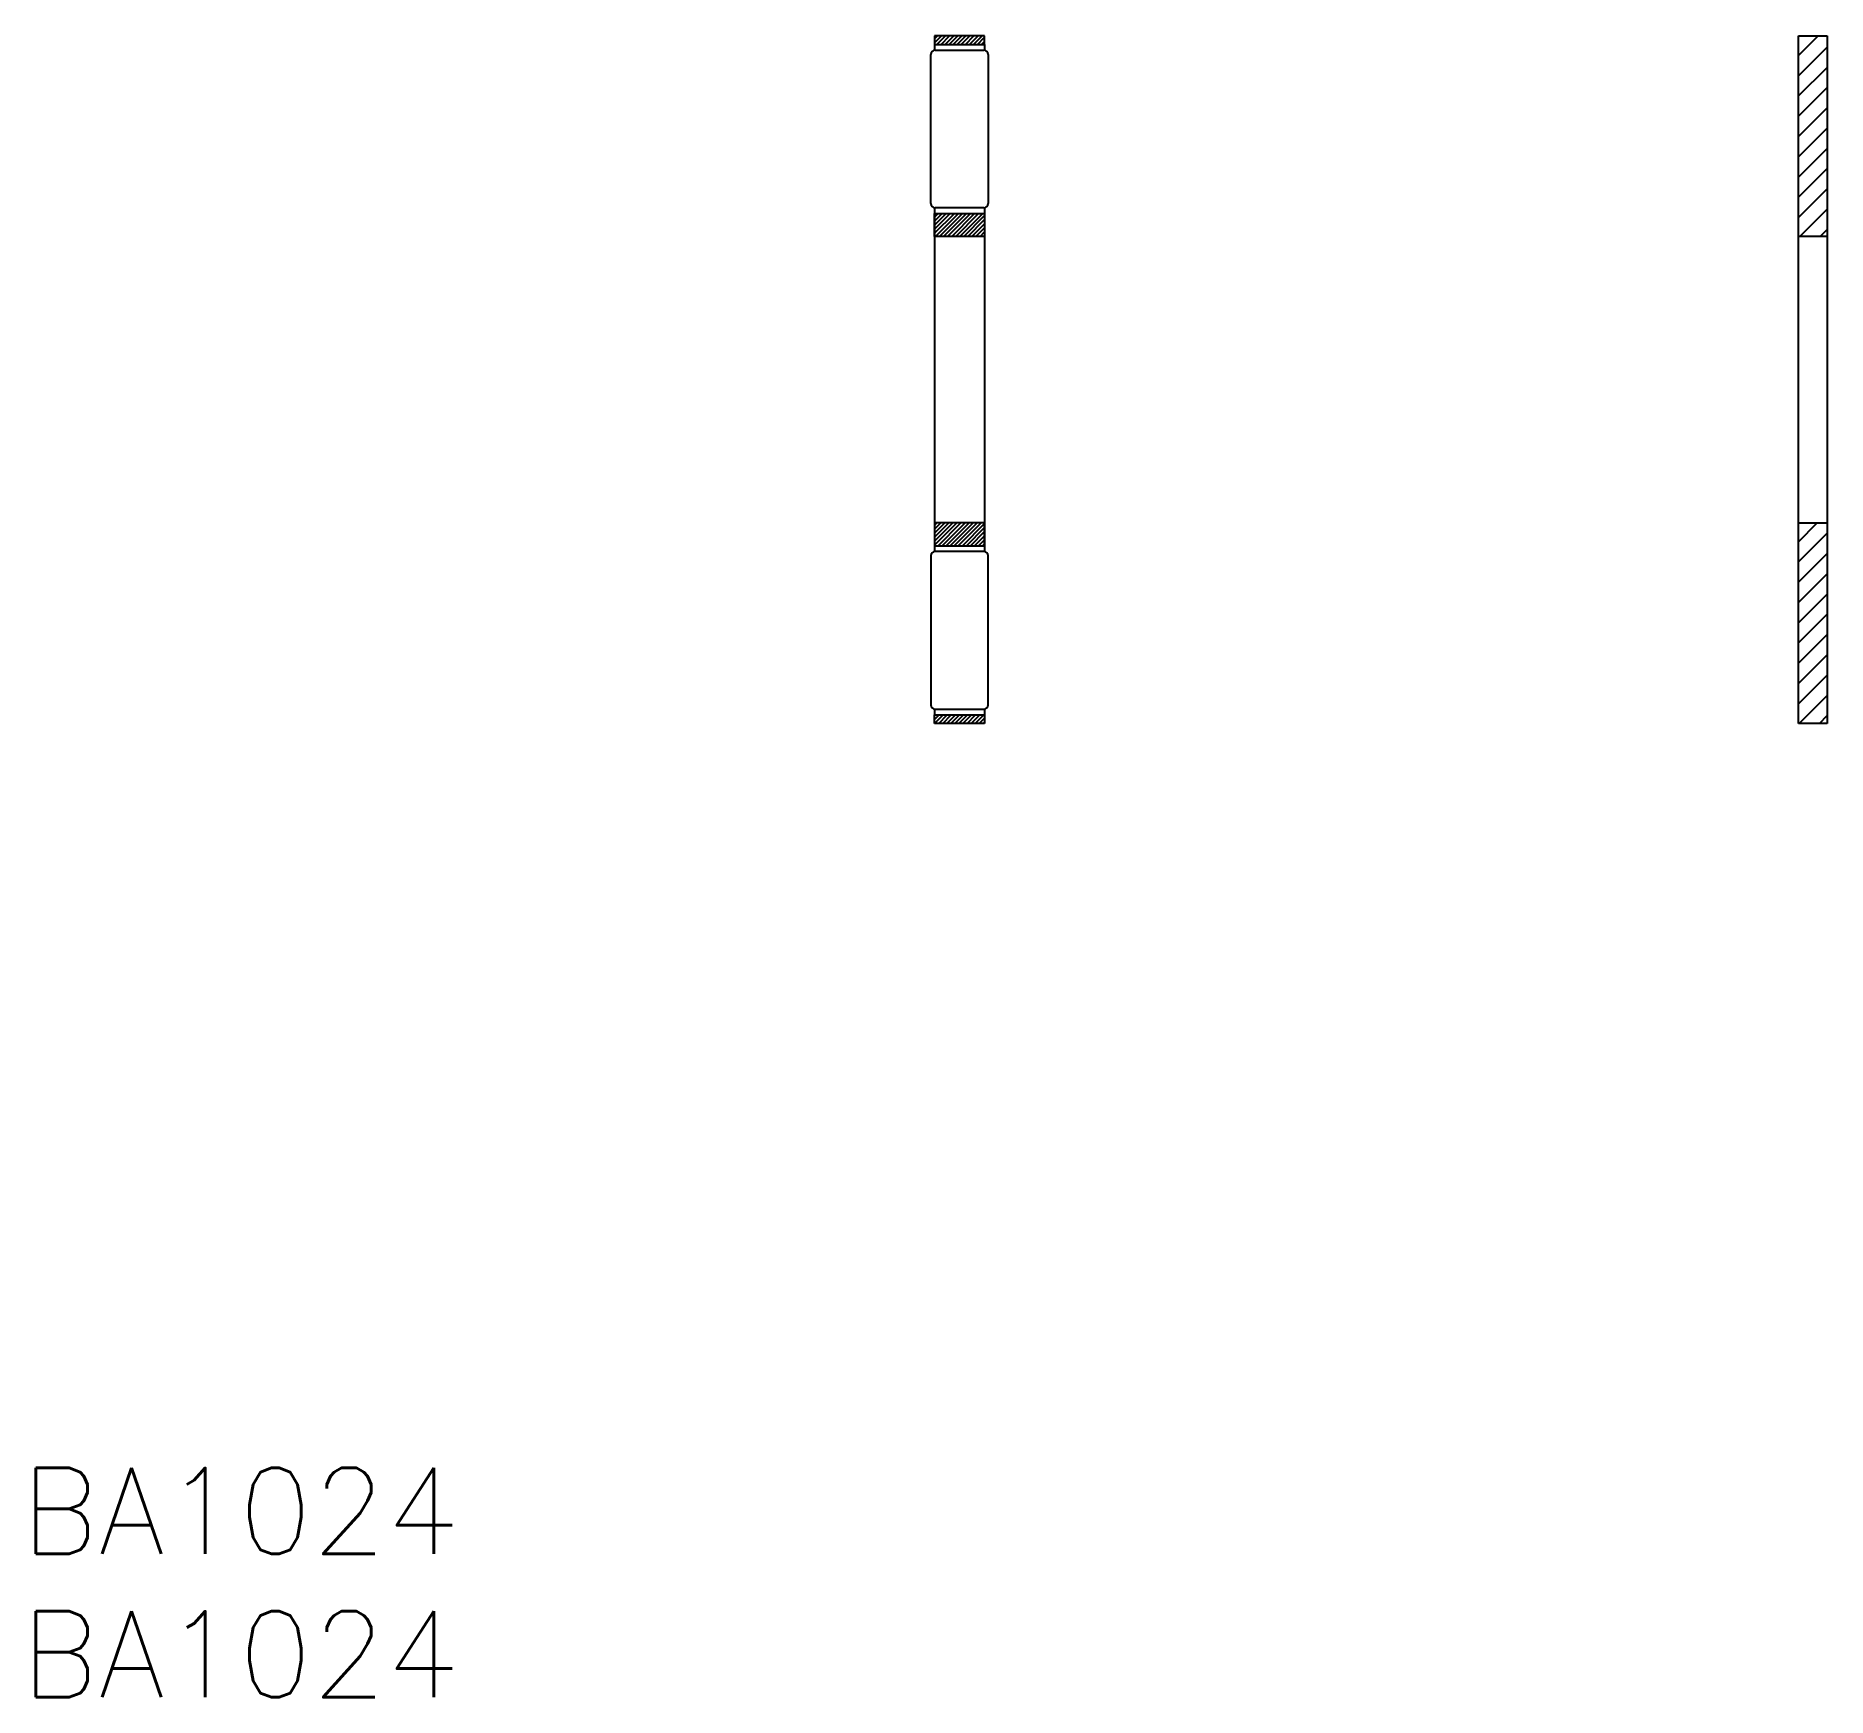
# Model space of a CAD drawing. Extents: x 45.3 to 107.8, y 37.3 to 95.3.
import ezdxf
from ezdxf.enums import TextEntityAlignment as Align

# ---------------------------------------------------------------- set-up
doc = ezdxf.new("R2010")
doc.units = 0
doc.layers.get('0').update_dxf_attribs({"linetype": 'CONTINUOUS'})
doc.styles.get("Standard").update_dxf_attribs({"font": 'txt.shx', "bigfont": 'extfont.shx'})

msp = doc.modelspace()

# ---------------------------------------------------------------- linework, layer by layer
at = {"color": 7, "linetype": 'CONTINUOUS'}
for p, q in [((76.654, 95.284), (76.654, 94.984)), ((78.404, 95.284), (76.654, 95.284)), ((76.654, 95.284), (76.654, 94.984)), ((78.404, 95.284), (76.654, 95.284)), ((76.654, 95.037), (76.901, 95.284)), ((76.654, 95.179), (76.759, 95.284)), ((76.742, 94.984), (77.042, 95.284)), ((76.884, 94.984), (77.184, 95.284)), ((77.025, 94.984), (77.325, 95.284)), ((77.166, 94.984), (77.466, 95.284)), ((77.308, 94.984), (77.608, 95.284)), ((77.449, 94.984), (77.749, 95.284)), ((77.591, 94.984), (77.891, 95.284)), ((77.732, 94.984), (78.032, 95.284)), ((77.874, 94.984), (78.174, 95.284)), ((78.015, 94.984), (78.315, 95.284)), ((78.156, 94.984), (78.404, 95.232)), ((78.298, 94.984), (78.404, 95.09)), ((78.404, 94.984), (78.404, 95.284)), ((78.404, 94.984), (78.404, 95.284)), ((106.806, 95.284), (107.806, 95.284)), ((106.806, 71.284), (106.806, 95.284)), ((106.806, 95.284), (107.806, 95.284)), ((106.806, 88.284), (106.806, 95.284)), ((107.806, 95.284), (107.806, 71.284)), ((107.806, 95.284), (107.806, 88.284)), ((76.529, 89.434), (76.529, 94.634)), ((76.654, 94.984), (78.404, 94.984)), ((76.654, 94.984), (76.654, 94.782)), ((76.654, 94.984), (78.404, 94.984)), ((76.679, 94.784), (78.379, 94.784)), ((78.404, 94.984), (78.404, 94.782)), ((78.529, 94.634), (78.529, 89.434)), ((76.654, 89.286), (76.654, 83.284)), ((76.654, 88.284), (76.654, 89.084)), ((76.654, 89.084), (78.404, 89.084)), ((76.654, 88.284), (76.654, 89.084)), ((76.654, 89.084), (78.404, 89.084)), ((76.654, 88.391), (77.348, 89.084)), ((76.654, 88.532), (77.206, 89.084)), ((76.654, 88.673), (77.065, 89.084)), ((76.654, 88.815), (76.923, 89.084)), ((76.654, 88.956), (76.782, 89.084)), ((78.379, 89.284), (76.679, 89.284)), ((76.689, 88.284), (77.489, 89.084)), ((76.83, 88.284), (77.63, 89.084)), ((76.972, 88.284), (77.772, 89.084)), ((77.113, 88.284), (77.913, 89.084)), ((77.255, 88.284), (78.055, 89.084)), ((77.396, 88.284), (78.196, 89.084)), ((77.537, 88.284), (78.337, 89.084)), ((77.679, 88.284), (78.404, 89.009)), ((77.82, 88.284), (78.404, 88.868)), ((78.404, 89.286), (78.404, 83.284)), ((78.404, 89.084), (78.404, 88.284)), ((78.404, 89.084), (78.404, 88.284)), ((78.404, 88.284), (76.654, 88.284)), ((78.404, 88.284), (76.654, 88.284)), ((77.962, 88.284), (78.404, 88.726)), ((78.103, 88.284), (78.404, 88.585)), ((78.245, 88.284), (78.404, 88.444)), ((78.386, 88.284), (78.404, 88.302)), ((107.806, 88.284), (106.806, 88.284)), ((76.654, 83.284), (76.654, 77.282)), ((78.404, 83.284), (78.404, 77.282)), ((78.404, 78.284), (76.654, 78.284)), ((76.654, 78.284), (76.654, 77.484)), ((78.404, 78.284), (76.654, 78.284)), ((76.654, 78.284), (76.654, 77.484)), ((76.654, 77.501), (77.437, 78.284)), ((76.654, 77.643), (77.296, 78.284)), ((76.654, 77.784), (77.154, 78.284)), ((76.654, 77.925), (77.013, 78.284)), ((76.654, 78.067), (76.871, 78.284)), ((76.654, 78.208), (76.73, 78.284)), ((76.778, 77.484), (77.578, 78.284)), ((76.92, 77.484), (77.72, 78.284)), ((77.061, 77.484), (77.861, 78.284)), ((77.203, 77.484), (78.003, 78.284)), ((77.344, 77.484), (78.144, 78.284)), ((77.485, 77.484), (78.285, 78.284)), ((77.627, 77.484), (78.404, 78.261)), ((78.404, 77.484), (78.404, 78.284)), ((78.404, 77.484), (78.404, 78.284)), ((106.806, 78.284), (107.806, 78.284)), ((106.806, 71.284), (106.806, 78.284)), ((107.806, 78.284), (107.806, 71.284)), ((77.768, 77.484), (78.404, 78.12)), ((77.91, 77.484), (78.404, 77.978)), ((78.051, 77.484), (78.404, 77.837)), ((78.193, 77.484), (78.404, 77.696)), ((78.334, 77.484), (78.404, 77.554)), ((76.529, 77.134), (76.529, 71.934)), ((76.654, 77.484), (78.404, 77.484)), ((76.654, 77.484), (78.404, 77.484)), ((78.379, 77.284), (76.679, 77.284)), ((78.529, 71.934), (78.529, 77.134)), ((76.654, 71.786), (76.654, 71.584)), ((76.654, 71.284), (76.654, 71.584)), ((76.654, 71.584), (78.404, 71.584)), ((76.654, 71.284), (76.654, 71.584)), ((76.654, 71.584), (78.404, 71.584)), ((76.654, 71.42), (76.818, 71.584)), ((76.654, 71.561), (76.677, 71.584)), ((78.404, 71.284), (76.654, 71.284)), ((78.404, 71.284), (76.654, 71.284)), ((76.66, 71.284), (76.96, 71.584)), ((76.679, 71.784), (78.379, 71.784)), ((76.801, 71.284), (77.101, 71.584)), ((76.942, 71.284), (77.242, 71.584)), ((77.084, 71.284), (77.384, 71.584)), ((77.225, 71.284), (77.525, 71.584)), ((77.367, 71.284), (77.667, 71.584)), ((77.508, 71.284), (77.808, 71.584)), ((77.649, 71.284), (77.949, 71.584)), ((77.791, 71.284), (78.091, 71.584)), ((77.932, 71.284), (78.232, 71.584)), ((78.074, 71.284), (78.374, 71.584)), ((78.215, 71.284), (78.404, 71.473)), ((78.357, 71.284), (78.404, 71.332)), ((78.404, 71.786), (78.404, 71.584)), ((78.404, 71.584), (78.404, 71.284)), ((78.404, 71.584), (78.404, 71.284)), ((107.806, 71.284), (106.806, 71.284)), ((107.806, 71.284), (106.806, 71.284))]:
    msp.add_line(p, q, dxfattribs=at)
at = {"color": 3, "linetype": 'CONTINUOUS'}
for p, q in [((106.806, 94.598), (107.492, 95.284)), ((106.806, 93.891), (107.806, 94.891)), ((106.806, 93.184), (107.806, 94.184)), ((106.806, 92.477), (107.806, 93.477)), ((106.806, 91.77), (107.806, 92.77)), ((106.806, 91.062), (107.806, 92.062)), ((106.806, 90.355), (107.806, 91.355)), ((106.806, 89.648), (107.806, 90.648)), ((106.806, 88.941), (107.806, 89.941)), ((106.856, 88.284), (107.806, 89.234)), ((107.563, 88.284), (107.806, 88.527)), ((106.806, 77.627), (107.462, 78.284)), ((106.806, 76.92), (107.806, 77.92)), ((106.806, 76.213), (107.806, 77.213)), ((106.806, 75.506), (107.806, 76.506)), ((106.806, 74.799), (107.806, 75.799)), ((106.806, 74.092), (107.806, 75.092)), ((106.806, 73.385), (107.806, 74.385)), ((106.806, 72.678), (107.806, 73.678)), ((106.806, 71.971), (107.806, 72.971)), ((106.826, 71.284), (107.806, 72.263)), ((107.534, 71.284), (107.806, 71.556))]:
    msp.add_line(p, q, dxfattribs=at)
at = {"color": 7, "linetype": 'CONTINUOUS'}
for centre, start, end in [((76.679, 94.634), 90, 180), ((78.379, 94.634), 0, 90), ((76.679, 89.434), 180, 270), ((78.379, 89.434), 270, 0), ((76.679, 77.134), 90, 180), ((78.379, 77.134), 0, 90), ((76.679, 71.934), 180, 270), ((78.379, 71.934), 270, 0)]:
    msp.add_arc(centre, 0.15, start, end, dxfattribs=at)

# ---------------------------------------------------------------- texts
for p in [(44.782, 43.795), (44.782, 38.795)]:
    msp.add_text('BA1024', height=3, dxfattribs=at).set_placement(p, align=Align.MIDDLE_LEFT)

doc.saveas('drawing.dxf')
